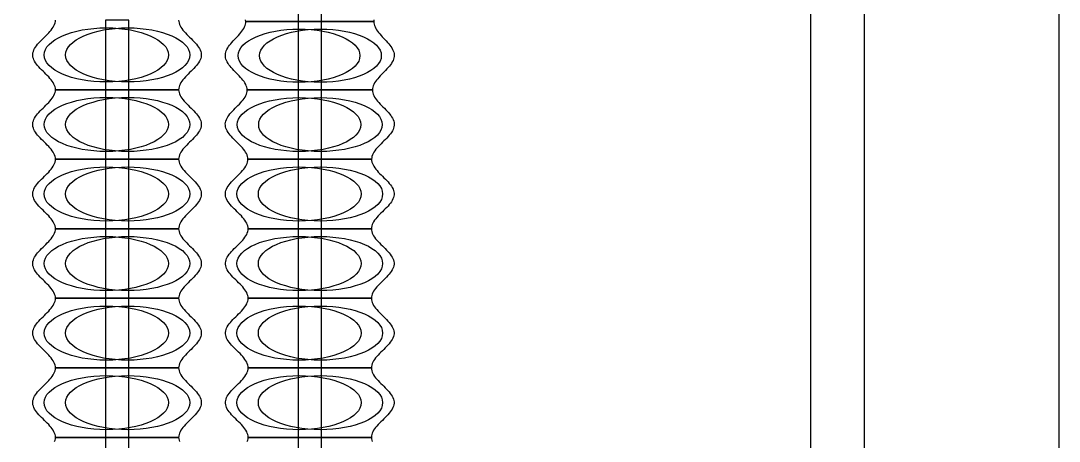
# Model space of a CAD drawing. Extents: x -31 to 31, y -86 to 20.
# Drawn here: x -0.9 to 8.8, y -42.55 to -38.62 of the extents above; entities that cross this region are included whole.
import ezdxf

# ---------------------------------------------------------------- set-up
doc = ezdxf.new("R2010")
doc.units = 0

msp = doc.modelspace()

# ---------------------------------------------------------------- linework, layer by layer
at = {"layer": 'cure'}
msp.add_lwpolyline([(-6.4813, -50.3159), (6.4813, -50.3159), (6.4813, -17), (-6.4813, -17)], close=True, dxfattribs=at)
at = {"layer": 'M1_Neg'}
for points in [[(0.5755, -38.6159), (0.5763, -38.6292), (0.5789, -38.6424), (0.5832, -38.6557), (0.5891, -38.669), (0.5965, -38.6822), (0.6053, -38.6955), (0.6153, -38.7088), (0.6264, -38.722), (0.6384, -38.7353), (0.6512, -38.7486), (0.6644, -38.7618), (0.6779, -38.7751), (0.6914, -38.7883), (0.7048, -38.8016), (0.7178, -38.8149), (0.7302, -38.8281), (0.7418, -38.8414), (0.7524, -38.8547), (0.7618, -38.8679), (0.77, -38.8812), (0.7766, -38.8945), (0.7817, -38.9077), (0.7851, -38.921), (0.7869, -38.9343), (0.7869, -38.9475), (0.7851, -38.9608), (0.7817, -38.9741), (0.7766, -38.9873), (0.77, -39.0006), (0.7618, -39.0139), (0.7524, -39.0271), (0.7418, -39.0404), (0.7302, -39.0537), (0.7178, -39.0669), (0.7048, -39.0802), (0.6914, -39.0935), (0.6779, -39.1067), (0.6644, -39.12), (0.6512, -39.1332), (0.6384, -39.1465), (0.6264, -39.1598), (0.6153, -39.173), (0.6053, -39.1863), (0.5965, -39.1996), (0.5891, -39.2128), (0.5832, -39.2261), (0.5789, -39.2394), (0.5763, -39.2526), (0.5755, -39.2659), (-0.5755, -39.2659), (-0.5763, -39.2526), (-0.5789, -39.2394), (-0.5832, -39.2261), (-0.5891, -39.2128), (-0.5965, -39.1996), (-0.6053, -39.1863), (-0.6153, -39.173), (-0.6264, -39.1598), (-0.6384, -39.1465), (-0.6512, -39.1332), (-0.6644, -39.12), (-0.6779, -39.1067), (-0.6914, -39.0935), (-0.7048, -39.0802), (-0.7178, -39.0669), (-0.7302, -39.0537), (-0.7418, -39.0404), (-0.7524, -39.0271), (-0.7618, -39.0139), (-0.77, -39.0006), (-0.7766, -38.9873), (-0.7817, -38.9741), (-0.7851, -38.9608), (-0.7869, -38.9475), (-0.7869, -38.9343), (-0.7851, -38.921), (-0.7817, -38.9077), (-0.7766, -38.8945), (-0.77, -38.8812), (-0.7618, -38.8679), (-0.7524, -38.8547), (-0.7418, -38.8414), (-0.7302, -38.8281), (-0.7178, -38.8149), (-0.7048, -38.8016), (-0.6914, -38.7883), (-0.6779, -38.7751), (-0.6644, -38.7618), (-0.6512, -38.7486), (-0.6384, -38.7353), (-0.6264, -38.722), (-0.6153, -38.7088), (-0.6053, -38.6955), (-0.5965, -38.6822), (-0.5891, -38.669), (-0.5832, -38.6557), (-0.5789, -38.6424), (-0.5763, -38.6292), (-0.5755, -38.6159)], [(2.3991, -38.6144), (2.398, -38.6273), (1.202, -38.6273), (1.2009, -38.6144)], [(-0.5832, -42.5557), (-0.5789, -42.5424), (-0.5763, -42.5292), (-0.5755, -42.5159), (0.5755, -42.5159), (0.5763, -42.5292), (0.5789, -42.5424), (0.5832, -42.5557)], [(1.2168, -42.5557), (1.2211, -42.5424), (1.2237, -42.5292), (1.2245, -42.5159), (2.3755, -42.5159), (2.3763, -42.5292), (2.3789, -42.5424), (2.3832, -42.5557)]]:
    msp.add_lwpolyline(points, dxfattribs=at)
for points in [[(1.2153, -39.2683), (1.2142, -39.2552), (1.2115, -39.2421), (1.2073, -39.2291), (1.2015, -39.216), (1.1944, -39.2029), (1.1859, -39.1898), (1.1763, -39.1767), (1.1657, -39.1636), (1.1542, -39.1506), (1.1421, -39.1375), (1.1296, -39.1244), (1.1167, -39.1113), (1.1038, -39.0982), (1.0911, -39.0852), (1.0787, -39.0721), (1.0669, -39.059), (1.0559, -39.0459), (1.0457, -39.0328), (1.0367, -39.0197), (1.0289, -39.0067), (1.0224, -38.9936), (1.0174, -38.9805), (1.0139, -38.9674), (1.012, -38.9543), (1.0117, -38.9413), (1.0131, -38.9282), (1.016, -38.9151), (1.0205, -38.902), (1.0264, -38.8889), (1.0337, -38.8758), (1.0422, -38.8628), (1.0518, -38.8497), (1.0623, -38.8366), (1.0736, -38.8235), (1.0854, -38.8104), (1.0976, -38.7974), (1.1099, -38.7843), (1.1222, -38.7712), (1.1342, -38.7581), (1.1458, -38.745), (1.1567, -38.7319), (1.1668, -38.7189), (1.1759, -38.7058), (1.1838, -38.6927), (1.1904, -38.6796), (1.1956, -38.6665), (1.1993, -38.6535), (1.2015, -38.6404), (1.202, -38.6273), (2.398, -38.6273), (2.3985, -38.6404), (2.4007, -38.6535), (2.4044, -38.6665), (2.4096, -38.6796), (2.4162, -38.6927), (2.4241, -38.7058), (2.4332, -38.7189), (2.4433, -38.7319), (2.4542, -38.745), (2.4658, -38.7581), (2.4778, -38.7712), (2.4901, -38.7843), (2.5024, -38.7974), (2.5146, -38.8104), (2.5264, -38.8235), (2.5377, -38.8366), (2.5482, -38.8497), (2.5578, -38.8628), (2.5663, -38.8758), (2.5736, -38.8889), (2.5795, -38.902), (2.584, -38.9151), (2.5869, -38.9282), (2.5883, -38.9413), (2.588, -38.9543), (2.5861, -38.9674), (2.5826, -38.9805), (2.5776, -38.9936), (2.5711, -39.0067), (2.5633, -39.0197), (2.5543, -39.0328), (2.5441, -39.0459), (2.5331, -39.059), (2.5213, -39.0721), (2.5089, -39.0852), (2.4962, -39.0982), (2.4833, -39.1113), (2.4704, -39.1244), (2.4579, -39.1375), (2.4458, -39.1506), (2.4343, -39.1636), (2.4237, -39.1767), (2.4141, -39.1898), (2.4056, -39.2029), (2.3985, -39.216), (2.3927, -39.2291), (2.3885, -39.2421), (2.3858, -39.2552), (2.3847, -39.2683)], [(-0.5755, -39.9159), (-0.5763, -39.9026), (-0.5789, -39.8894), (-0.5832, -39.8761), (-0.5891, -39.8628), (-0.5965, -39.8496), (-0.6053, -39.8363), (-0.6153, -39.823), (-0.6264, -39.8098), (-0.6384, -39.7965), (-0.6512, -39.7832), (-0.6644, -39.77), (-0.6779, -39.7567), (-0.6914, -39.7435), (-0.7048, -39.7302), (-0.7178, -39.7169), (-0.7302, -39.7037), (-0.7418, -39.6904), (-0.7524, -39.6771), (-0.7618, -39.6639), (-0.77, -39.6506), (-0.7766, -39.6373), (-0.7817, -39.6241), (-0.7851, -39.6108), (-0.7869, -39.5975), (-0.7869, -39.5843), (-0.7851, -39.571), (-0.7817, -39.5577), (-0.7766, -39.5445), (-0.77, -39.5312), (-0.7618, -39.5179), (-0.7524, -39.5047), (-0.7418, -39.4914), (-0.7302, -39.4781), (-0.7178, -39.4649), (-0.7048, -39.4516), (-0.6914, -39.4383), (-0.6779, -39.4251), (-0.6644, -39.4118), (-0.6512, -39.3986), (-0.6384, -39.3853), (-0.6264, -39.372), (-0.6153, -39.3588), (-0.6053, -39.3455), (-0.5965, -39.3322), (-0.5891, -39.319), (-0.5832, -39.3057), (-0.5789, -39.2924), (-0.5763, -39.2792), (-0.5755, -39.2659), (0.5755, -39.2659), (0.5763, -39.2792), (0.5789, -39.2924), (0.5832, -39.3057), (0.5891, -39.319), (0.5965, -39.3322), (0.6053, -39.3455), (0.6153, -39.3588), (0.6264, -39.372), (0.6384, -39.3853), (0.6512, -39.3986), (0.6644, -39.4118), (0.6779, -39.4251), (0.6914, -39.4383), (0.7048, -39.4516), (0.7178, -39.4649), (0.7302, -39.4781), (0.7418, -39.4914), (0.7524, -39.5047), (0.7618, -39.5179), (0.77, -39.5312), (0.7766, -39.5445), (0.7817, -39.5577), (0.7851, -39.571), (0.7869, -39.5843), (0.7869, -39.5975), (0.7851, -39.6108), (0.7817, -39.6241), (0.7766, -39.6373), (0.77, -39.6506), (0.7618, -39.6639), (0.7524, -39.6771), (0.7418, -39.6904), (0.7302, -39.7037), (0.7178, -39.7169), (0.7048, -39.7302), (0.6914, -39.7435), (0.6779, -39.7567), (0.6644, -39.77), (0.6512, -39.7832), (0.6384, -39.7965), (0.6264, -39.8098), (0.6153, -39.823), (0.6053, -39.8363), (0.5965, -39.8496), (0.5891, -39.8628), (0.5832, -39.8761), (0.5789, -39.8894), (0.5763, -39.9026), (0.5755, -39.9159)], [(1.2226, -39.9159), (1.2216, -39.9027), (1.2189, -39.8895), (1.2146, -39.8763), (1.2086, -39.863), (1.2012, -39.8498), (1.1924, -39.8366), (1.1824, -39.8234), (1.1714, -39.8102), (1.1594, -39.797), (1.1468, -39.7837), (1.1337, -39.7705), (1.1203, -39.7573), (1.1068, -39.7441), (1.0935, -39.7309), (1.0806, -39.7177), (1.0683, -39.7044), (1.0568, -39.6912), (1.0462, -39.678), (1.0368, -39.6648), (1.0287, -39.6516), (1.022, -39.6384), (1.0169, -39.6251), (1.0134, -39.6119), (1.0115, -39.5987), (1.0114, -39.5855), (1.0129, -39.5723), (1.0162, -39.5591), (1.021, -39.5458), (1.0274, -39.5326), (1.0352, -39.5194), (1.0443, -39.5062), (1.0546, -39.493), (1.0658, -39.4798), (1.0778, -39.4665), (1.0904, -39.4533), (1.1034, -39.4401), (1.1166, -39.4269), (1.1297, -39.4137), (1.1425, -39.4005), (1.1548, -39.3872), (1.1665, -39.374), (1.1772, -39.3608), (1.1869, -39.3476), (1.1954, -39.3344), (1.2025, -39.3212), (1.2082, -39.308), (1.2122, -39.2947), (1.2146, -39.2815), (1.2153, -39.2683), (2.3847, -39.2683), (2.3854, -39.2815), (2.3878, -39.2947), (2.3918, -39.308), (2.3975, -39.3212), (2.4046, -39.3344), (2.4131, -39.3476), (2.4228, -39.3608), (2.4335, -39.374), (2.4452, -39.3872), (2.4575, -39.4005), (2.4703, -39.4137), (2.4834, -39.4269), (2.4966, -39.4401), (2.5096, -39.4533), (2.5222, -39.4665), (2.5342, -39.4798), (2.5454, -39.493), (2.5557, -39.5062), (2.5648, -39.5194), (2.5726, -39.5326), (2.579, -39.5458), (2.5838, -39.5591), (2.5871, -39.5723), (2.5886, -39.5855), (2.5885, -39.5987), (2.5866, -39.6119), (2.5831, -39.6251), (2.578, -39.6384), (2.5713, -39.6516), (2.5632, -39.6648), (2.5538, -39.678), (2.5432, -39.6912), (2.5317, -39.7044), (2.5194, -39.7177), (2.5065, -39.7309), (2.4932, -39.7441), (2.4797, -39.7573), (2.4663, -39.7705), (2.4532, -39.7837), (2.4406, -39.797), (2.4286, -39.8102), (2.4176, -39.8234), (2.4076, -39.8366), (2.3988, -39.8498), (2.3914, -39.863), (2.3854, -39.8763), (2.3811, -39.8895), (2.3784, -39.9027), (2.3774, -39.9159)], [(-0.5755, -40.5659), (-0.5763, -40.5526), (-0.5789, -40.5394), (-0.5832, -40.5261), (-0.5891, -40.5128), (-0.5965, -40.4996), (-0.6053, -40.4863), (-0.6153, -40.473), (-0.6264, -40.4598), (-0.6384, -40.4465), (-0.6512, -40.4332), (-0.6644, -40.42), (-0.6779, -40.4067), (-0.6914, -40.3935), (-0.7048, -40.3802), (-0.7178, -40.3669), (-0.7302, -40.3537), (-0.7418, -40.3404), (-0.7524, -40.3271), (-0.7618, -40.3139), (-0.77, -40.3006), (-0.7766, -40.2873), (-0.7817, -40.2741), (-0.7851, -40.2608), (-0.7869, -40.2475), (-0.7869, -40.2343), (-0.7851, -40.221), (-0.7817, -40.2077), (-0.7766, -40.1945), (-0.77, -40.1812), (-0.7618, -40.1679), (-0.7524, -40.1547), (-0.7418, -40.1414), (-0.7302, -40.1281), (-0.7178, -40.1149), (-0.7048, -40.1016), (-0.6914, -40.0883), (-0.6779, -40.0751), (-0.6644, -40.0618), (-0.6512, -40.0486), (-0.6384, -40.0353), (-0.6264, -40.022), (-0.6153, -40.0088), (-0.6053, -39.9955), (-0.5965, -39.9822), (-0.5891, -39.969), (-0.5832, -39.9557), (-0.5789, -39.9424), (-0.5763, -39.9292), (-0.5755, -39.9159), (0.5755, -39.9159), (0.5763, -39.9292), (0.5789, -39.9424), (0.5832, -39.9557), (0.5891, -39.969), (0.5965, -39.9822), (0.6053, -39.9955), (0.6153, -40.0088), (0.6264, -40.022), (0.6384, -40.0353), (0.6512, -40.0486), (0.6644, -40.0618), (0.6779, -40.0751), (0.6914, -40.0883), (0.7048, -40.1016), (0.7178, -40.1149), (0.7302, -40.1281), (0.7418, -40.1414), (0.7524, -40.1547), (0.7618, -40.1679), (0.77, -40.1812), (0.7766, -40.1945), (0.7817, -40.2077), (0.7851, -40.221), (0.7869, -40.2343), (0.7869, -40.2475), (0.7851, -40.2608), (0.7817, -40.2741), (0.7766, -40.2873), (0.77, -40.3006), (0.7618, -40.3139), (0.7524, -40.3271), (0.7418, -40.3404), (0.7302, -40.3537), (0.7178, -40.3669), (0.7048, -40.3802), (0.6914, -40.3935), (0.6779, -40.4067), (0.6644, -40.42), (0.6512, -40.4332), (0.6384, -40.4465), (0.6264, -40.4598), (0.6153, -40.473), (0.6053, -40.4863), (0.5965, -40.4996), (0.5891, -40.5128), (0.5832, -40.5261), (0.5789, -40.5394), (0.5763, -40.5526), (0.5755, -40.5659)], [(1.2245, -40.5659), (1.2236, -40.5526), (1.221, -40.5394), (1.2167, -40.5261), (1.2108, -40.5128), (1.2033, -40.4996), (1.1945, -40.4863), (1.1844, -40.473), (1.1733, -40.4598), (1.1612, -40.4465), (1.1484, -40.4332), (1.1352, -40.42), (1.1216, -40.4067), (1.108, -40.3935), (1.0946, -40.3802), (1.0816, -40.3669), (1.0692, -40.3537), (1.0575, -40.3404), (1.0469, -40.3271), (1.0374, -40.3139), (1.0293, -40.3006), (1.0226, -40.2873), (1.0174, -40.2741), (1.014, -40.2608), (1.0122, -40.2475), (1.0121, -40.2343), (1.0138, -40.221), (1.0172, -40.2077), (1.0223, -40.1945), (1.0289, -40.1812), (1.037, -40.1679), (1.0464, -40.1547), (1.0569, -40.1414), (1.0685, -40.1281), (1.0808, -40.1149), (1.0938, -40.1016), (1.1071, -40.0883), (1.1206, -40.0751), (1.1341, -40.0618), (1.1473, -40.0486), (1.16, -40.0353), (1.1719, -40.022), (1.183, -40.0088), (1.193, -39.9955), (1.2018, -39.9822), (1.2091, -39.969), (1.215, -39.9557), (1.2192, -39.9424), (1.2218, -39.9292), (1.2226, -39.9159), (2.3774, -39.9159), (2.3782, -39.9292), (2.3808, -39.9424), (2.385, -39.9557), (2.3909, -39.969), (2.3982, -39.9822), (2.407, -39.9955), (2.417, -40.0088), (2.4281, -40.022), (2.44, -40.0353), (2.4527, -40.0486), (2.4659, -40.0618), (2.4794, -40.0751), (2.4929, -40.0883), (2.5062, -40.1016), (2.5192, -40.1149), (2.5315, -40.1281), (2.5431, -40.1414), (2.5536, -40.1547), (2.563, -40.1679), (2.5711, -40.1812), (2.5777, -40.1945), (2.5828, -40.2077), (2.5862, -40.221), (2.5879, -40.2343), (2.5878, -40.2475), (2.586, -40.2608), (2.5826, -40.2741), (2.5774, -40.2873), (2.5707, -40.3006), (2.5626, -40.3139), (2.5531, -40.3271), (2.5425, -40.3404), (2.5308, -40.3537), (2.5184, -40.3669), (2.5054, -40.3802), (2.492, -40.3935), (2.4784, -40.4067), (2.4648, -40.42), (2.4516, -40.4332), (2.4388, -40.4465), (2.4267, -40.4598), (2.4156, -40.473), (2.4055, -40.4863), (2.3967, -40.4996), (2.3892, -40.5128), (2.3833, -40.5261), (2.379, -40.5394), (2.3764, -40.5526), (2.3755, -40.5659)], [(-0.5755, -41.2159), (-0.5763, -41.2026), (-0.5789, -41.1894), (-0.5832, -41.1761), (-0.5891, -41.1628), (-0.5965, -41.1496), (-0.6053, -41.1363), (-0.6153, -41.123), (-0.6264, -41.1098), (-0.6384, -41.0965), (-0.6512, -41.0832), (-0.6644, -41.07), (-0.6779, -41.0567), (-0.6914, -41.0435), (-0.7048, -41.0302), (-0.7178, -41.0169), (-0.7302, -41.0037), (-0.7418, -40.9904), (-0.7524, -40.9771), (-0.7618, -40.9639), (-0.77, -40.9506), (-0.7766, -40.9373), (-0.7817, -40.9241), (-0.7851, -40.9108), (-0.7869, -40.8975), (-0.7869, -40.8843), (-0.7851, -40.871), (-0.7817, -40.8577), (-0.7766, -40.8445), (-0.77, -40.8312), (-0.7618, -40.8179), (-0.7524, -40.8047), (-0.7418, -40.7914), (-0.7302, -40.7781), (-0.7178, -40.7649), (-0.7048, -40.7516), (-0.6914, -40.7383), (-0.6779, -40.7251), (-0.6644, -40.7118), (-0.6512, -40.6986), (-0.6384, -40.6853), (-0.6264, -40.672), (-0.6153, -40.6588), (-0.6053, -40.6455), (-0.5965, -40.6322), (-0.5891, -40.619), (-0.5832, -40.6057), (-0.5789, -40.5924), (-0.5763, -40.5792), (-0.5755, -40.5659), (0.5755, -40.5659), (0.5763, -40.5792), (0.5789, -40.5924), (0.5832, -40.6057), (0.5891, -40.619), (0.5965, -40.6322), (0.6053, -40.6455), (0.6153, -40.6588), (0.6264, -40.672), (0.6384, -40.6853), (0.6512, -40.6986), (0.6644, -40.7118), (0.6779, -40.7251), (0.6914, -40.7383), (0.7048, -40.7516), (0.7178, -40.7649), (0.7302, -40.7781), (0.7418, -40.7914), (0.7524, -40.8047), (0.7618, -40.8179), (0.77, -40.8312), (0.7766, -40.8445), (0.7817, -40.8577), (0.7851, -40.871), (0.7869, -40.8843), (0.7869, -40.8975), (0.7851, -40.9108), (0.7817, -40.9241), (0.7766, -40.9373), (0.77, -40.9506), (0.7618, -40.9639), (0.7524, -40.9771), (0.7418, -40.9904), (0.7302, -41.0037), (0.7178, -41.0169), (0.7048, -41.0302), (0.6914, -41.0435), (0.6779, -41.0567), (0.6644, -41.07), (0.6512, -41.0832), (0.6384, -41.0965), (0.6264, -41.1098), (0.6153, -41.123), (0.6053, -41.1363), (0.5965, -41.1496), (0.5891, -41.1628), (0.5832, -41.1761), (0.5789, -41.1894), (0.5763, -41.2026), (0.5755, -41.2159)], [(1.2245, -41.2159), (1.2237, -41.2026), (1.2211, -41.1894), (1.2168, -41.1761), (1.2109, -41.1628), (1.2035, -41.1496), (1.1947, -41.1363), (1.1847, -41.123), (1.1736, -41.1098), (1.1616, -41.0965), (1.1488, -41.0832), (1.1356, -41.07), (1.1221, -41.0567), (1.1086, -41.0435), (1.0952, -41.0302), (1.0822, -41.0169), (1.0698, -41.0037), (1.0582, -40.9904), (1.0476, -40.9771), (1.0382, -40.9639), (1.03, -40.9506), (1.0234, -40.9373), (1.0183, -40.9241), (1.0149, -40.9108), (1.0131, -40.8975), (1.0131, -40.8843), (1.0149, -40.871), (1.0183, -40.8577), (1.0234, -40.8445), (1.03, -40.8312), (1.0382, -40.8179), (1.0476, -40.8047), (1.0582, -40.7914), (1.0698, -40.7781), (1.0822, -40.7649), (1.0952, -40.7516), (1.1086, -40.7383), (1.1221, -40.7251), (1.1356, -40.7118), (1.1488, -40.6986), (1.1616, -40.6853), (1.1736, -40.672), (1.1847, -40.6588), (1.1947, -40.6455), (1.2035, -40.6322), (1.2109, -40.619), (1.2168, -40.6057), (1.2211, -40.5924), (1.2237, -40.5792), (1.2245, -40.5659), (2.3755, -40.5659), (2.3763, -40.5792), (2.3789, -40.5924), (2.3832, -40.6057), (2.3891, -40.619), (2.3965, -40.6322), (2.4053, -40.6455), (2.4153, -40.6588), (2.4264, -40.672), (2.4384, -40.6853), (2.4512, -40.6986), (2.4644, -40.7118), (2.4779, -40.7251), (2.4914, -40.7383), (2.5048, -40.7516), (2.5178, -40.7649), (2.5302, -40.7781), (2.5418, -40.7914), (2.5524, -40.8047), (2.5618, -40.8179), (2.57, -40.8312), (2.5766, -40.8445), (2.5817, -40.8577), (2.5851, -40.871), (2.5869, -40.8843), (2.5869, -40.8975), (2.5851, -40.9108), (2.5817, -40.9241), (2.5766, -40.9373), (2.57, -40.9506), (2.5618, -40.9639), (2.5524, -40.9771), (2.5418, -40.9904), (2.5302, -41.0037), (2.5178, -41.0169), (2.5048, -41.0302), (2.4914, -41.0435), (2.4779, -41.0567), (2.4644, -41.07), (2.4512, -41.0832), (2.4384, -41.0965), (2.4264, -41.1098), (2.4153, -41.123), (2.4053, -41.1363), (2.3965, -41.1496), (2.3891, -41.1628), (2.3832, -41.1761), (2.3789, -41.1894), (2.3763, -41.2026), (2.3755, -41.2159)], [(-0.5755, -41.8659), (-0.5763, -41.8526), (-0.5789, -41.8394), (-0.5832, -41.8261), (-0.5891, -41.8128), (-0.5965, -41.7996), (-0.6053, -41.7863), (-0.6153, -41.773), (-0.6264, -41.7598), (-0.6384, -41.7465), (-0.6512, -41.7332), (-0.6644, -41.72), (-0.6779, -41.7067), (-0.6914, -41.6935), (-0.7048, -41.6802), (-0.7178, -41.6669), (-0.7302, -41.6537), (-0.7418, -41.6404), (-0.7524, -41.6271), (-0.7618, -41.6139), (-0.77, -41.6006), (-0.7766, -41.5873), (-0.7817, -41.5741), (-0.7851, -41.5608), (-0.7869, -41.5475), (-0.7869, -41.5343), (-0.7851, -41.521), (-0.7817, -41.5077), (-0.7766, -41.4945), (-0.77, -41.4812), (-0.7618, -41.4679), (-0.7524, -41.4547), (-0.7418, -41.4414), (-0.7302, -41.4281), (-0.7178, -41.4149), (-0.7048, -41.4016), (-0.6914, -41.3883), (-0.6779, -41.3751), (-0.6644, -41.3618), (-0.6512, -41.3486), (-0.6384, -41.3353), (-0.6264, -41.322), (-0.6153, -41.3088), (-0.6053, -41.2955), (-0.5965, -41.2822), (-0.5891, -41.269), (-0.5832, -41.2557), (-0.5789, -41.2424), (-0.5763, -41.2292), (-0.5755, -41.2159), (0.5755, -41.2159), (0.5763, -41.2292), (0.5789, -41.2424), (0.5832, -41.2557), (0.5891, -41.269), (0.5965, -41.2822), (0.6053, -41.2955), (0.6153, -41.3088), (0.6264, -41.322), (0.6384, -41.3353), (0.6512, -41.3486), (0.6644, -41.3618), (0.6779, -41.3751), (0.6914, -41.3883), (0.7048, -41.4016), (0.7178, -41.4149), (0.7302, -41.4281), (0.7418, -41.4414), (0.7524, -41.4547), (0.7618, -41.4679), (0.77, -41.4812), (0.7766, -41.4945), (0.7817, -41.5077), (0.7851, -41.521), (0.7869, -41.5343), (0.7869, -41.5475), (0.7851, -41.5608), (0.7817, -41.5741), (0.7766, -41.5873), (0.77, -41.6006), (0.7618, -41.6139), (0.7524, -41.6271), (0.7418, -41.6404), (0.7302, -41.6537), (0.7178, -41.6669), (0.7048, -41.6802), (0.6914, -41.6935), (0.6779, -41.7067), (0.6644, -41.72), (0.6512, -41.7332), (0.6384, -41.7465), (0.6264, -41.7598), (0.6153, -41.773), (0.6053, -41.7863), (0.5965, -41.7996), (0.5891, -41.8128), (0.5832, -41.8261), (0.5789, -41.8394), (0.5763, -41.8526), (0.5755, -41.8659)], [(1.2245, -41.8659), (1.2237, -41.8526), (1.2211, -41.8394), (1.2168, -41.8261), (1.2109, -41.8128), (1.2035, -41.7996), (1.1947, -41.7863), (1.1847, -41.773), (1.1736, -41.7598), (1.1616, -41.7465), (1.1488, -41.7332), (1.1356, -41.72), (1.1221, -41.7067), (1.1086, -41.6935), (1.0952, -41.6802), (1.0822, -41.6669), (1.0698, -41.6537), (1.0582, -41.6404), (1.0476, -41.6271), (1.0382, -41.6139), (1.03, -41.6006), (1.0234, -41.5873), (1.0183, -41.5741), (1.0149, -41.5608), (1.0131, -41.5475), (1.0131, -41.5343), (1.0149, -41.521), (1.0183, -41.5077), (1.0234, -41.4945), (1.03, -41.4812), (1.0382, -41.4679), (1.0476, -41.4547), (1.0582, -41.4414), (1.0698, -41.4281), (1.0822, -41.4149), (1.0952, -41.4016), (1.1086, -41.3883), (1.1221, -41.3751), (1.1356, -41.3618), (1.1488, -41.3486), (1.1616, -41.3353), (1.1736, -41.322), (1.1847, -41.3088), (1.1947, -41.2955), (1.2035, -41.2822), (1.2109, -41.269), (1.2168, -41.2557), (1.2211, -41.2424), (1.2237, -41.2292), (1.2245, -41.2159), (2.3755, -41.2159), (2.3763, -41.2292), (2.3789, -41.2424), (2.3832, -41.2557), (2.3891, -41.269), (2.3965, -41.2822), (2.4053, -41.2955), (2.4153, -41.3088), (2.4264, -41.322), (2.4384, -41.3353), (2.4512, -41.3486), (2.4644, -41.3618), (2.4779, -41.3751), (2.4914, -41.3883), (2.5048, -41.4016), (2.5178, -41.4149), (2.5302, -41.4281), (2.5418, -41.4414), (2.5524, -41.4547), (2.5618, -41.4679), (2.57, -41.4812), (2.5766, -41.4945), (2.5817, -41.5077), (2.5851, -41.521), (2.5869, -41.5343), (2.5869, -41.5475), (2.5851, -41.5608), (2.5817, -41.5741), (2.5766, -41.5873), (2.57, -41.6006), (2.5618, -41.6139), (2.5524, -41.6271), (2.5418, -41.6404), (2.5302, -41.6537), (2.5178, -41.6669), (2.5048, -41.6802), (2.4914, -41.6935), (2.4779, -41.7067), (2.4644, -41.72), (2.4512, -41.7332), (2.4384, -41.7465), (2.4264, -41.7598), (2.4153, -41.773), (2.4053, -41.7863), (2.3965, -41.7996), (2.3891, -41.8128), (2.3832, -41.8261), (2.3789, -41.8394), (2.3763, -41.8526), (2.3755, -41.8659)], [(-0.5755, -42.5159), (-0.5763, -42.5026), (-0.5789, -42.4894), (-0.5832, -42.4761), (-0.5891, -42.4628), (-0.5965, -42.4496), (-0.6053, -42.4363), (-0.6153, -42.423), (-0.6264, -42.4098), (-0.6384, -42.3965), (-0.6512, -42.3832), (-0.6644, -42.37), (-0.6779, -42.3567), (-0.6914, -42.3435), (-0.7048, -42.3302), (-0.7178, -42.3169), (-0.7302, -42.3037), (-0.7418, -42.2904), (-0.7524, -42.2771), (-0.7618, -42.2639), (-0.77, -42.2506), (-0.7766, -42.2373), (-0.7817, -42.2241), (-0.7851, -42.2108), (-0.7869, -42.1975), (-0.7869, -42.1843), (-0.7851, -42.171), (-0.7817, -42.1577), (-0.7766, -42.1445), (-0.77, -42.1312), (-0.7618, -42.1179), (-0.7524, -42.1047), (-0.7418, -42.0914), (-0.7302, -42.0781), (-0.7178, -42.0649), (-0.7048, -42.0516), (-0.6914, -42.0383), (-0.6779, -42.0251), (-0.6644, -42.0118), (-0.6512, -41.9986), (-0.6384, -41.9853), (-0.6264, -41.972), (-0.6153, -41.9588), (-0.6053, -41.9455), (-0.5965, -41.9322), (-0.5891, -41.919), (-0.5832, -41.9057), (-0.5789, -41.8924), (-0.5763, -41.8792), (-0.5755, -41.8659), (0.5755, -41.8659), (0.5763, -41.8792), (0.5789, -41.8924), (0.5832, -41.9057), (0.5891, -41.919), (0.5965, -41.9322), (0.6053, -41.9455), (0.6153, -41.9588), (0.6264, -41.972), (0.6384, -41.9853), (0.6512, -41.9986), (0.6644, -42.0118), (0.6779, -42.0251), (0.6914, -42.0383), (0.7048, -42.0516), (0.7178, -42.0649), (0.7302, -42.0781), (0.7418, -42.0914), (0.7524, -42.1047), (0.7618, -42.1179), (0.77, -42.1312), (0.7766, -42.1445), (0.7817, -42.1577), (0.7851, -42.171), (0.7869, -42.1843), (0.7869, -42.1975), (0.7851, -42.2108), (0.7817, -42.2241), (0.7766, -42.2373), (0.77, -42.2506), (0.7618, -42.2639), (0.7524, -42.2771), (0.7418, -42.2904), (0.7302, -42.3037), (0.7178, -42.3169), (0.7048, -42.3302), (0.6914, -42.3435), (0.6779, -42.3567), (0.6644, -42.37), (0.6512, -42.3832), (0.6384, -42.3965), (0.6264, -42.4098), (0.6153, -42.423), (0.6053, -42.4363), (0.5965, -42.4496), (0.5891, -42.4628), (0.5832, -42.4761), (0.5789, -42.4894), (0.5763, -42.5026), (0.5755, -42.5159)], [(1.2245, -42.5159), (1.2237, -42.5026), (1.2211, -42.4894), (1.2168, -42.4761), (1.2109, -42.4628), (1.2035, -42.4496), (1.1947, -42.4363), (1.1847, -42.423), (1.1736, -42.4098), (1.1616, -42.3965), (1.1488, -42.3832), (1.1356, -42.37), (1.1221, -42.3567), (1.1086, -42.3435), (1.0952, -42.3302), (1.0822, -42.3169), (1.0698, -42.3037), (1.0582, -42.2904), (1.0476, -42.2771), (1.0382, -42.2639), (1.03, -42.2506), (1.0234, -42.2373), (1.0183, -42.2241), (1.0149, -42.2108), (1.0131, -42.1975), (1.0131, -42.1843), (1.0149, -42.171), (1.0183, -42.1577), (1.0234, -42.1445), (1.03, -42.1312), (1.0382, -42.1179), (1.0476, -42.1047), (1.0582, -42.0914), (1.0698, -42.0781), (1.0822, -42.0649), (1.0952, -42.0516), (1.1086, -42.0383), (1.1221, -42.0251), (1.1356, -42.0118), (1.1488, -41.9986), (1.1616, -41.9853), (1.1736, -41.972), (1.1847, -41.9588), (1.1947, -41.9455), (1.2035, -41.9322), (1.2109, -41.919), (1.2168, -41.9057), (1.2211, -41.8924), (1.2237, -41.8792), (1.2245, -41.8659), (2.3755, -41.8659), (2.3763, -41.8792), (2.3789, -41.8924), (2.3832, -41.9057), (2.3891, -41.919), (2.3965, -41.9322), (2.4053, -41.9455), (2.4153, -41.9588), (2.4264, -41.972), (2.4384, -41.9853), (2.4512, -41.9986), (2.4644, -42.0118), (2.4779, -42.0251), (2.4914, -42.0383), (2.5048, -42.0516), (2.5178, -42.0649), (2.5302, -42.0781), (2.5418, -42.0914), (2.5524, -42.1047), (2.5618, -42.1179), (2.57, -42.1312), (2.5766, -42.1445), (2.5817, -42.1577), (2.5851, -42.171), (2.5869, -42.1843), (2.5869, -42.1975), (2.5851, -42.2108), (2.5817, -42.2241), (2.5766, -42.2373), (2.57, -42.2506), (2.5618, -42.2639), (2.5524, -42.2771), (2.5418, -42.2904), (2.5302, -42.3037), (2.5178, -42.3169), (2.5048, -42.3302), (2.4914, -42.3435), (2.4779, -42.3567), (2.4644, -42.37), (2.4512, -42.3832), (2.4384, -42.3965), (2.4264, -42.4098), (2.4153, -42.423), (2.4053, -42.4363), (2.3965, -42.4496), (2.3891, -42.4628), (2.3832, -42.4761), (2.3789, -42.4894), (2.3763, -42.5026), (2.3755, -42.5159)]]:
    msp.add_lwpolyline(points, close=True, dxfattribs=at)
at = {"layer": 'M1_Pos'}
msp.add_lwpolyline([(-8.8, -50.3159), (8.8, -50.3159), (8.8, 0), (-8.8, 0)], close=True, dxfattribs=at)
at = {"layer": 'M1_Pos_holes'}
for points in [[(1.9087, -38.6273), (1.9087, -37.9961), (1.6913, -37.9961), (1.6913, -38.6273)], [(0.1087, -39.2659), (0.1087, -38.6159), (-0.1087, -38.6159), (-0.1087, -39.2659)], [(1.9087, -39.2683), (1.9087, -38.6273), (1.6913, -38.6273), (1.6913, -39.2683)], [(0.1087, -39.9159), (0.1087, -39.2659), (-0.1087, -39.2659), (-0.1087, -39.9159)], [(1.9087, -39.9159), (1.9087, -39.2683), (1.6913, -39.2683), (1.6913, -39.9159)], [(0.1087, -40.5659), (0.1087, -39.9159), (-0.1087, -39.9159), (-0.1087, -40.5659)], [(1.9087, -40.5659), (1.9087, -39.9159), (1.6913, -39.9159), (1.6913, -40.5659)], [(0.1087, -41.2159), (0.1087, -40.5659), (-0.1087, -40.5659), (-0.1087, -41.2159)], [(1.9087, -41.2159), (1.9087, -40.5659), (1.6913, -40.5659), (1.6913, -41.2159)], [(0.1087, -41.8659), (0.1087, -41.2159), (-0.1087, -41.2159), (-0.1087, -41.8659)], [(1.9087, -41.8659), (1.9087, -41.2159), (1.6913, -41.2159), (1.6913, -41.8659)], [(0.1087, -42.5159), (0.1087, -41.8659), (-0.1087, -41.8659), (-0.1087, -42.5159)], [(1.9087, -42.5159), (1.9087, -41.8659), (1.6913, -41.8659), (1.6913, -42.5159)], [(0.1087, -43.1659), (0.1087, -42.5159), (-0.1087, -42.5159), (-0.1087, -43.1659)], [(1.9087, -43.1659), (1.9087, -42.5159), (1.6913, -42.5159), (1.6913, -43.1659)]]:
    msp.add_lwpolyline(points, close=True, dxfattribs=at)
for centre, major_axis, ratio in [((-0.1, -38.9409), (-0.5803, 0), 0.4361), ((0.1, -38.9409), (-0.5803, 0), 0.4361), ((1.7, -38.9478), (-0.5684, 0), 0.4381), ((1.9, -38.9478), (-0.5684, 0), 0.4381), ((-0.1, -39.5909), (-0.5803, 0), 0.4361), ((0.1, -39.5909), (-0.5803, 0), 0.4361), ((1.7, -39.5921), (-0.5771, 0), 0.4366), ((1.9, -39.5921), (-0.5771, 0), 0.4366), ((-0.1, -40.2409), (-0.5803, 0), 0.4361), ((0.1, -40.2409), (-0.5803, 0), 0.4361), ((1.7, -40.2409), (-0.5803, 0), 0.4361), ((1.9, -40.2409), (-0.5803, 0), 0.4361), ((-0.1, -40.8909), (-0.5803, 0), 0.4361), ((0.1, -40.8909), (-0.5803, 0), 0.4361), ((1.7, -40.8909), (-0.5803, 0), 0.4361), ((1.9, -40.8909), (-0.5803, 0), 0.4361), ((-0.1, -41.5409), (-0.5803, 0), 0.4361), ((0.1, -41.5409), (-0.5803, 0), 0.4361), ((1.7, -41.5409), (-0.5803, 0), 0.4361), ((1.9, -41.5409), (-0.5803, 0), 0.4361), ((-0.1, -42.1909), (-0.5803, 0), 0.4361), ((0.1, -42.1909), (-0.5803, 0), 0.4361), ((1.7, -42.1909), (-0.5803, 0), 0.4361), ((1.9, -42.1909), (-0.5803, 0), 0.4361)]:
    msp.add_ellipse(centre, major_axis=major_axis, ratio=ratio, dxfattribs=at)
at = {"layer": 'M2_undercutMsk'}
msp.add_lwpolyline([(-6.9813, -55.3159), (6.9813, -55.3159), (6.9813, -12), (-6.9813, -12)], close=True, dxfattribs=at)

doc.saveas('drawing.dxf')
